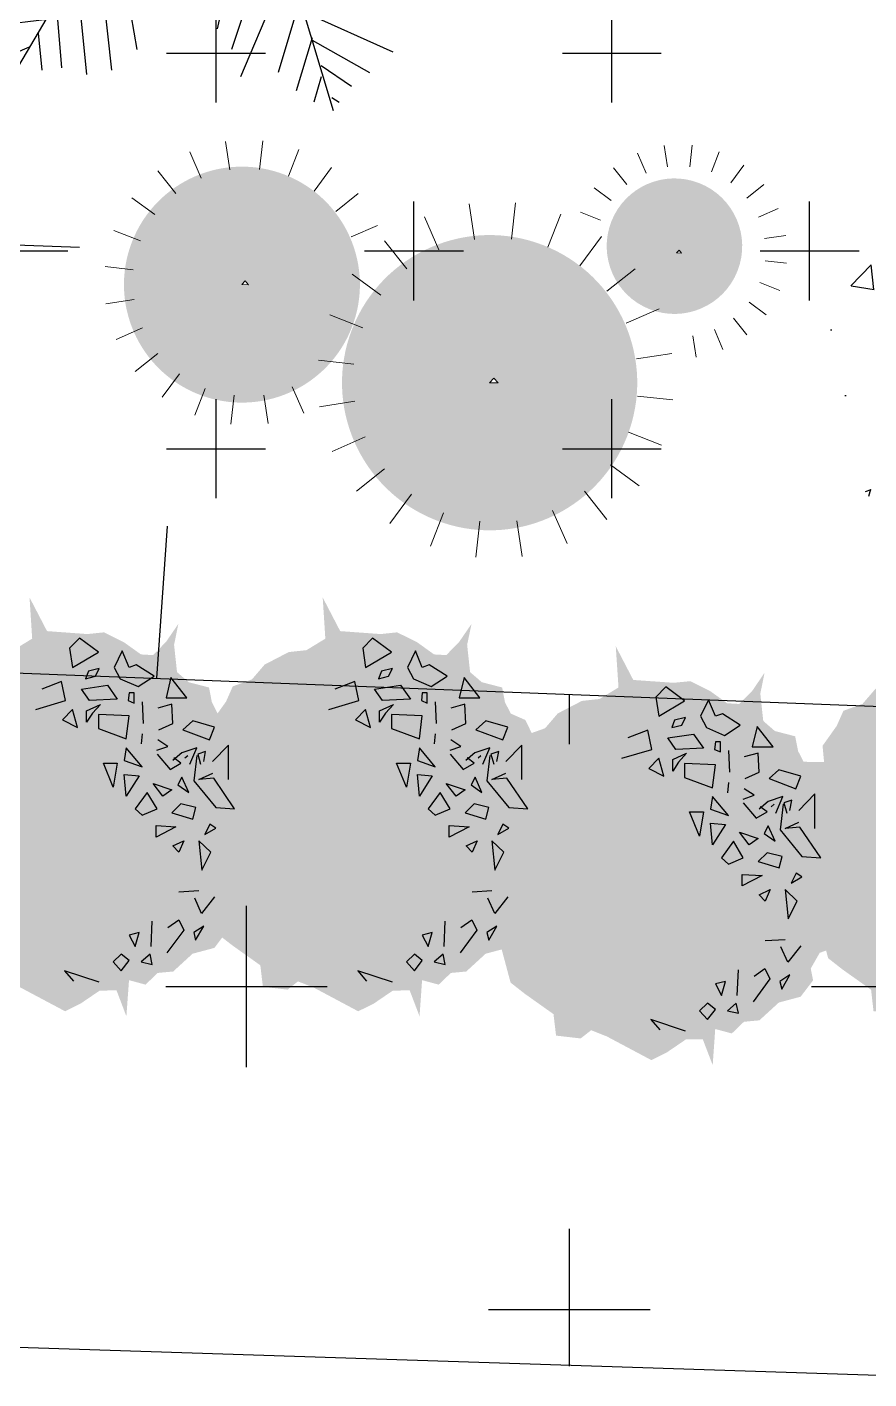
# Model space of a CAD drawing. Header units: millimetres. Extents: x 1933 to 24107, y 1228 to 18074.
# Drawn here: x 13031 to 13859, y 1695 to 3024 of the extents above; entities that cross this region are included whole.
import ezdxf

# ---------------------------------------------------------------- set-up
doc = ezdxf.new("R2010")
doc.units = ezdxf.units.MM
doc.layers.add('marc det', color=74, linetype='Continuous', lineweight=18)
doc.styles.add('ATTR', font='romans.shx', dxfattribs={"width": 0.8, "height": 0.470416})

# ---------------------------------------------------------------- blocks, each defined once
blk = doc.blocks.new('fff')
at = {"color": 93}
for p, q in [((80686.8, 24306.7), (80654.6, 24332.5)), ((80799.9, 23710.9), (80683.3, 24344.1)), ((80698.9, 24286.1), (80727, 24332.5)), ((80702.9, 24234.5), (80610.4, 24296.4)), ((80715, 24193.2), (80771.3, 24260.3)), ((80735.1, 24110.7), (80851.8, 24244.8)), ((80719, 24152), (80558.1, 24229.3)), ((80743.1, 24017.9), (80916.2, 24229.3)), ((80743.1, 24023), (80525.9, 24162.3)), ((80767.3, 23894.1), (80896, 24131.3)), ((80759.2, 23925), (80493.7, 24105.5)), ((81099.8, 23810.9), (81333.1, 24110.8)), ((81101.3, 23811.5), (81145.5, 24110.7)), ((81230, 24090.1), (81266.2, 24028.2)), ((81290.4, 24115.9), (81302.4, 24074.6)), ((80980.5, 23775.4), (81057, 24059.1)), ((81044.9, 23790.9), (81105.3, 24069.4)), ((81189.8, 24074.6), (81213.9, 23961.1)), ((80260.3, 23945.6), (80252.3, 24033.3)), ((80316.6, 24028.2), (80328.7, 23883.7)), ((81153.6, 24054), (81161.6, 23894.1)), ((81286.3, 24043.6), (81366.8, 24054)), ((80373, 24002.4), (80413.2, 23796.1)), ((80405.2, 24023), (80529.9, 23754.8)), ((80787.4, 23785.7), (80900.1, 24007.5)), ((80912.1, 23749.6), (80996.6, 24002.4)), ((81250.1, 23997.2), (81342.7, 23986.9)), ((80450.1, 23760.9), (80216.8, 23994.2)), ((80638.5, 23734.2), (80457.5, 23992.1)), ((80529.9, 23976.6), (80767.3, 23863.1)), ((80843.7, 23729), (80924.2, 23981.7)), ((80272.4, 23930.2), (80179.8, 23914.7)), ((81201.8, 23930.2), (81334.6, 23909.5)), ((81169.6, 23894.1), (81342.7, 23832.2)), ((80348.8, 23863.1), (80187.9, 23832.2)), ((80570.1, 23863.1), (80787.4, 23765.1)), ((81129.4, 23847.6), (81334.6, 23780.6)), ((80799.9, 23710.9), (81099.8, 23810.9)), ((81069.1, 23796.1), (81318.5, 23729)), ((80429.3, 23780.6), (80220.1, 23770.3)), ((80799.9, 23710.9), (80450.1, 23760.9)), ((81000.7, 23775.4), (81189.8, 23672.3)), ((80485.6, 23749.6), (80268.4, 23646.5)), ((80562.1, 23744.5), (80377, 23620.7)), ((80622.4, 23734.2), (80465.5, 23605.2)), ((80727, 23723.8), (80562.1, 23620.7)), ((80871.9, 23729), (81089.2, 23615.5)), ((80924.2, 23749.6), (81141.5, 23646.5)), ((80799.9, 23710.9), (80550, 23494.4)), ((80799.9, 23710.9), (80999.9, 23461)), ((80747.2, 23672.3), (80759.2, 23548.5)), ((80827.6, 23677.4), (80783.4, 23486.6)), ((80819.6, 23682.6), (81069.1, 23605.2)), ((80727, 23646.5), (80578.2, 23600)), ((80855.8, 23641.3), (80823.6, 23424.7)), ((80694.9, 23615.5), (80731.1, 23450.4)), ((80884, 23610.4), (81157.6, 23548.5)), ((80650.6, 23584.6), (80702.9, 23347.3)), ((80900.1, 23584.6), (80839.7, 23311.2)), ((80606.3, 23543.3), (80324.7, 23502)), ((80630.5, 23569.1), (80465.5, 23569.1)), ((80610.4, 23543.3), (80658.7, 23264.7)), ((80936.3, 23543.3), (81209.9, 23502)), ((80956.4, 23522.7), (80871.9, 23264.7)), ((80550, 23494.4), (80383.4, 23211.1)), ((80570.1, 23507.2), (80602.3, 23218.3)), ((80980.5, 23491.7), (81201.8, 23455.6)), ((80529.9, 23471.1), (80328.7, 23465.9)), ((81000.7, 23460.8), (80892, 23202.8)), ((80999.9, 23461), (81099.8, 23127.8)), ((81004.7, 23460.8), (81250.1, 23388.5)), ((80501.7, 23419.5), (80352.8, 23424.7)), ((80521.8, 23445.3), (80546, 23208)), ((81012.7, 23429.8), (81230, 23342.1)), ((80485.6, 23388.5), (80324.7, 23362.8)), ((80477.6, 23367.9), (80489.7, 23223.5)), ((81024.8, 23373.1), (80976.5, 23213.2)), ((80457.5, 23331.8), (80328.7, 23316.3)), ((81036.9, 23347.3), (81234, 23259.6)), ((80437.3, 23300.9), (80445.4, 23218.3)), ((80417.2, 23269.9), (80344.8, 23239)), ((81053, 23290.5), (81016.7, 23171.9)), ((81053, 23285.4), (81181.7, 23213.2)), ((81073.1, 23228.6), (81141.5, 23182.2)), ((81073.1, 23202.8), (81057, 23146.1)), ((81097.2, 23156.4), (81113.3, 23146.1))]:
    blk.add_line(p, q, dxfattribs=at)
at = {"color": 93, "style": 'ATTR', "width": 0.8, "flags": 9}
blk.add_attdef('ESTCODE', (80799.9, 23710.9), '', height=0.00304, dxfattribs=at)
blk = doc.blocks.new('Tree Clump 1')
for p, q in [((35.416, 90.295), (33.513, 97.397)), ((42.83, 98.624), (42.83, 91.424)), ((50.244, 90.295), (52.148, 97.397)), ((28.462, 87.511), (24.83, 93.801)), ((57.198, 87.511), (60.83, 93.801)), ((22.519, 82.936), (17.374, 88.08)), ((63.142, 82.936), (68.286, 88.08)), ((17.938, 76.995), (11.653, 80.624)), ((67.722, 76.995), (74.007, 80.624)), ((14.976, 70.088), (8.057, 71.942)), ((70.684, 70.088), (77.603, 71.942)), ((0.83, 59.624), (0.83, 47.624)), ((6.83, 62.624), (14.03, 62.624)), ((78.83, 62.624), (71.63, 62.624)), ((-11.528, 45.743), (-14.699, 57.58)), ((13.188, 45.743), (16.359, 57.58)), ((70.684, 55.161), (77.603, 53.307)), ((-23.117, 41.102), (-29.17, 51.586)), ((24.777, 41.102), (30.83, 51.586)), ((-99.056, 36.519), (-101.593, 45.989)), ((-89.17, 47.624), (-89.17, 38.024)), ((-79.284, 36.519), (-76.746, 45.989)), ((67.722, 48.253), (74.007, 44.624)), ((-108.328, 32.806), (-113.17, 41.193)), ((-70.012, 32.806), (-65.17, 41.193)), ((-33.023, 33.477), (-41.596, 42.051)), ((34.683, 33.477), (43.256, 42.051)), ((63.142, 42.313), (68.286, 37.168)), ((57.198, 37.738), (60.83, 31.447)), ((-116.252, 26.706), (-123.111, 33.565)), ((-62.088, 26.706), (-55.229, 33.565)), ((-40.656, 23.576), (-51.132, 29.624)), ((42.316, 23.576), (52.792, 29.624)), ((-122.359, 18.786), (-130.739, 23.624)), ((-45.593, 12.063), (-57.125, 15.153)), ((47.253, 12.063), (58.785, 15.153)), ((-126.309, 9.575), (-135.534, 12.047)), ((-137.17, -0.376), (-127.57, -0.376)), ((-59.17, -0.376), (-47.17, -0.376)), ((60.83, -0.376), (48.83, -0.376)), ((-126.309, -10.327), (-135.534, -12.799)), ((-45.593, -12.815), (-57.125, -15.905)), ((47.253, -12.815), (58.785, -15.905)), ((-122.359, -19.538), (-130.739, -24.376)), ((-40.656, -24.328), (-51.132, -30.376)), ((42.316, -24.328), (52.792, -30.376)), ((-116.252, -27.458), (-123.111, -34.317)), ((-62.088, -27.458), (-55.229, -34.317)), ((-108.328, -33.558), (-113.17, -41.945)), ((-70.012, -33.558), (-65.17, -41.945)), ((-33.023, -34.229), (-41.596, -42.802)), ((34.683, -34.229), (43.256, -42.802)), ((-99.056, -37.271), (-101.593, -46.74)), ((-89.17, -48.376), (-89.17, -38.776)), ((-79.284, -37.271), (-76.746, -46.74)), ((-23.117, -41.854), (-29.17, -52.337)), ((24.777, -41.854), (30.83, -52.337)), ((-11.528, -46.495), (-14.699, -58.331)), ((0.83, -60.376), (0.83, -48.376)), ((13.188, -46.495), (16.359, -58.331))]:
    blk.add_line(p, q)
for points in [[(42.332, 62.85), (41.874, 61.676), (43.476, 62.263)], [(0, 0), (-0.763, -1.956), (1.907, -0.978)], [(-89.834, -0.075), (-90.444, -1.64), (-88.309, -0.857)]]:
    blk.add_lwpolyline(points, close=True)
at = {"style": 'ATTR', "width": 0.8, "flags": 9}
blk.add_attdef('ESTCODE', (0, 0), '', height=0.000432, dxfattribs=at)

msp = doc.modelspace()

# ---------------------------------------------------------------- hatches: boundary and pattern name
at = {"lineweight": 25}
h = msp.add_hatch(dxfattribs=at)
h.set_pattern_fill('AR-CONC', color=6, style=0)
h.set_pattern_definition([(50, (-77532.79, -10397.04), (182.18467, -15.93909), [19.05, -209.55]), (355, (-77532.79, -10397.04), (-35.24283, 191.05664), [15.24, -167.64]), (100.451, (-77517.6, -10398.37), (146.9425, 175.1167), [16.19, -178.09]), (46.1842, (-77532.79, -10346.24), (271.07904, -42.04233), [28.575, -314.325]), (96.6356, (-77510.2, -10349.74), (237.4042, 247.42556), [24.285, -267.135]), (351.184, (-77532.8, -10346.24), (237.4046, 247.4251), [22.86, -251.46]), (21, (-77507.39, -10358.94), (151.61488, -102.26552), [19.05, -209.55]), (326, (-77507.39, -10358.94), (61.80203, 184.18797), [15.24, -167.64]), (71.4514, (-77494.75, -10367.46), (213.4165, 81.92286), [16.19, -178.09]), (37.5, (-77532.79, -10397.04), (3.088603, 84.55504), [0, -165.608, 0, -170.18, 0, -168.275]), (7.5, (-77532.79, -10397.04), (66.81966, 100.180575), [0, -97.028, 0, -161.798, 0, -64.135]), (327.5, (-77589.43, -10397.04), (135.590595, -5.728744), [0, -63.5, 0, -198.12, 0, -262.89]), (317.5, (-77614.83, -10397.04), (148.12918, 25.42649), [0, -82.55, 0, -131.572, 0, -186.69])])
edge = h.paths.add_edge_path()
edge.add_arc((14023.8, 2688.9), 207.5, 0, 360)
h = msp.add_hatch()
h.set_pattern_fill('CROSS', color=92, scale=50, style=0)
h.set_pattern_definition([(0, (-364657.85, -207469.06), (317.5, 317.5), [158.75, -476.25]), (90, (-364578.47, -207548.43), (-317.5, 317.5), [158.75, -476.25])])
h.paths.add_polyline_path([(13931.5, 1697.3, 0.355067), (14810.5, 2320.2), (6411.1, 2645.5), (6404.5, 2306.3, 0.425509), (6830.8, 1927.7), (8019, 1872)])
at = {"layer": 'marc det'}
h = msp.add_hatch(color=93, dxfattribs=at)
edge = h.paths.add_edge_path()
edge.add_ellipse((13667.6, 2809), major_axis=(-47.1, 47.1), ratio=1, start_angle=23.5893, end_angle=203.5893)
edge.add_ellipse((13667.6, 2809), major_axis=(47.1, 47.1), ratio=1, start_angle=293.5893, end_angle=473.5893)
h.paths.add_polyline_path([(13672.2, 2805), (13674.7, 2802.2), (13669.7, 2802.3)], flags=16)
edge = h.paths.add_edge_path()
edge.add_ellipse((13485.9, 2674.8), major_axis=(-102.6, 102.6), ratio=1, start_angle=23.5893, end_angle=203.5893)
edge.add_ellipse((13485.9, 2674.8), major_axis=(102.6, 102.6), ratio=1, start_angle=293.5893, end_angle=473.5893)
h.paths.add_polyline_path([(13494.2, 2674.6), (13485.9, 2674.8), (13490, 2679.3)], flags=16)
edge = h.paths.add_edge_path()
edge.add_ellipse((13242.4, 2771.2), major_axis=(82, 82), ratio=1, start_angle=113.5893, end_angle=293.5893)
edge.add_ellipse((13242.4, 2771.2), major_axis=(-82, 82), ratio=1, start_angle=203.5893, end_angle=383.5893)
h.paths.add_polyline_path([(13245.7, 2774.8), (13249, 2771.1), (13242.4, 2771.2)], flags=16)
for points in [[(12921.3, 2166.3), (12930.2, 2133.1), (12944.2, 2122.1), (12972.4, 2102.1), (12974.8, 2081), (12999.1, 2078.2), (13009.4, 2086.3), (13024.8, 2080.2), (13068.6, 2056.9), (13083.7, 2064.4), (13102.5, 2077.2), (13119.1, 2077.5), (13128.8, 2052), (13131.4, 2087.5), (13147.6, 2083.1), (13159.6, 2094.6), (13174.8, 2096), (13193.9, 2113.5), (13215.3, 2119.2), (13227.5, 2135.3), (13225.2, 2147), (13234.1, 2162.4), (13254, 2169.4), (13279.2, 2174.4), (13260.3, 2179.8), (13245.1, 2196.6), (13251.7, 2217.6), (13260.8, 2231.6), (13255.1, 2248.7), (13255, 2266.9), (13268.1, 2278.7), (13253, 2283.3), (13242.1, 2302.4), (13242.9, 2322.4), (13232.9, 2343.2), (13218.6, 2349.5), (13212.9, 2360.6), (13210, 2375.2), (13190, 2380.4), (13178.6, 2390.3), (13175.7, 2417.1), (13179.9, 2437.7), (13167.9, 2420.2), (13155.1, 2407), (13143.1, 2407.7), (13126.5, 2419.6), (13106.8, 2429.4), (13090.5, 2427.7), (13050.8, 2430.6), (13033.6, 2463.7), (13036.2, 2423.2), (13017.7, 2411.9), (13000.3, 2410), (12976.6, 2397.7), (12964, 2383.1), (12945.2, 2376.3), (12938.7, 2361.4), (12924.7, 2341.9), (12926.3, 2325.8), (12899.3, 2326.2), (12920.5, 2309.1), (12903.9, 2302.8), (12899.6, 2294.4), (12893.7, 2274), (12898.5, 2269.8), (12901.2, 2232.3), (12894.9, 2222), (12902.1, 2203.6), (12900.1, 2189.5), (12881.6, 2175.2), (12860.4, 2161.9), (12880.7, 2167.4), (12909.3, 2173.1)], [(13209.4, 2166.3), (13218.3, 2133.1), (13232.4, 2122.1), (13260.5, 2102.1), (13263, 2081), (13287.3, 2078.2), (13297.5, 2086.3), (13313, 2080.2), (13356.7, 2056.9), (13371.9, 2064.4), (13390.7, 2077.2), (13407.3, 2077.5), (13417, 2052), (13419.5, 2087.5), (13435.8, 2083.1), (13447.8, 2094.6), (13462.9, 2096), (13482, 2113.5), (13503.4, 2119.2), (13515.7, 2135.3), (13513.4, 2147), (13522.2, 2162.4), (13542.2, 2169.4), (13567.3, 2174.4), (13548.5, 2179.8), (13533.3, 2196.6), (13539.8, 2217.6), (13549, 2231.6), (13543.2, 2248.7), (13543.2, 2266.9), (13556.3, 2278.7), (13541.2, 2283.3), (13530.3, 2302.4), (13531.1, 2322.4), (13521.1, 2343.2), (13506.8, 2349.5), (13501, 2360.6), (13498.2, 2375.2), (13478.2, 2380.4), (13466.7, 2390.3), (13463.8, 2417.1), (13468.1, 2437.7), (13456.1, 2420.2), (13443.3, 2407), (13431.3, 2407.7), (13414.7, 2419.6), (13395, 2429.4), (13378.7, 2427.7), (13339, 2430.6), (13321.8, 2463.7), (13324.4, 2423.2), (13305.9, 2411.9), (13288.4, 2410), (13264.7, 2397.7), (13252.2, 2383.1), (13233.4, 2376.3), (13226.8, 2361.4), (13212.9, 2341.9), (13214.4, 2325.8), (13187.5, 2326.2), (13208.6, 2309.1), (13192.1, 2302.8), (13187.8, 2294.4), (13181.8, 2274), (13186.7, 2269.8), (13189.3, 2232.3), (13183.1, 2222), (13190.2, 2203.6), (13188.3, 2189.5), (13169.7, 2175.2), (13148.6, 2161.9), (13168.9, 2167.4), (13197.4, 2173.1)], [(13809.8, 2142.3), (13818.7, 2109.1), (13832.7, 2098.1), (13860.9, 2078.1), (13863.3, 2057), (13887.6, 2054.2), (13897.9, 2062.3), (13913.3, 2056.2), (13957.1, 2032.9), (13972.2, 2040.4), (13991, 2053.2), (14007.6, 2053.5), (14017.3, 2028), (14019.8, 2063.5), (14036.1, 2059.1), (14048.1, 2070.6), (14063.2, 2072), (14082.4, 2089.5), (14103.8, 2095.2), (14116, 2111.3), (14113.7, 2123), (14122.6, 2138.4), (14142.5, 2145.4), (14167.7, 2150.4), (14148.8, 2155.8), (14133.6, 2172.6), (14140.2, 2193.6), (14149.3, 2207.6), (14143.5, 2224.7), (14143.5, 2243), (14156.6, 2254.7), (14141.5, 2259.3), (14130.6, 2278.4), (14131.4, 2298.4), (14121.4, 2319.2), (14107.1, 2325.5), (14101.4, 2336.6), (14098.5, 2351.2), (14078.5, 2356.4), (14067, 2366.3), (14064.1, 2393.1), (14068.4, 2413.7), (14056.4, 2396.2), (14043.6, 2383), (14031.6, 2383.7), (14015, 2395.6), (13995.3, 2405.4), (13979, 2403.8), (13939.3, 2406.6), (13922.1, 2439.7), (13924.7, 2399.2), (13906.2, 2387.9), (13888.8, 2386), (13865.1, 2373.7), (13852.5, 2359.1), (13833.7, 2352.3), (13827.1, 2337.4), (13813.2, 2317.9), (13814.7, 2301.8), (13787.8, 2302.3), (13809, 2285.1), (13792.4, 2278.8), (13788.1, 2270.4), (13782.2, 2250), (13787, 2245.8), (13789.7, 2208.3), (13783.4, 2198), (13790.6, 2179.6), (13788.6, 2165.5), (13770, 2151.2), (13748.9, 2137.9), (13769.2, 2143.5), (13797.8, 2149.1)], [(13497.6, 2118.3), (13506.5, 2085.1), (13520.5, 2074.1), (13548.7, 2054.1), (13551.2, 2033), (13575.4, 2030.2), (13585.7, 2038.3), (13601.1, 2032.2), (13644.9, 2008.9), (13660, 2016.4), (13678.8, 2029.2), (13695.4, 2029.5), (13705.2, 2004), (13707.7, 2039.5), (13724, 2035.1), (13735.9, 2046.6), (13751.1, 2048), (13770.2, 2065.5), (13791.6, 2071.2), (13803.9, 2087.3), (13801.6, 2099), (13810.4, 2114.4), (13830.4, 2121.4), (13855.5, 2126.4), (13836.6, 2131.8), (13821.5, 2148.6), (13828, 2169.6), (13837.1, 2183.6), (13831.4, 2200.7), (13831.3, 2219), (13844.5, 2230.7), (13829.3, 2235.3), (13818.4, 2254.4), (13819.3, 2274.4), (13809.2, 2295.2), (13794.9, 2301.5), (13789.2, 2312.6), (13786.3, 2327.2), (13766.3, 2332.4), (13754.9, 2342.3), (13752, 2369.1), (13756.2, 2389.7), (13744.3, 2372.2), (13731.4, 2359), (13719.4, 2359.7), (13702.8, 2371.6), (13683.1, 2381.4), (13666.8, 2379.8), (13627.1, 2382.6), (13609.9, 2415.7), (13612.6, 2375.2), (13594, 2363.9), (13576.6, 2362), (13552.9, 2349.7), (13540.4, 2335.1), (13521.5, 2328.4), (13515, 2313.4), (13501, 2293.9), (13502.6, 2277.8), (13475.6, 2278.3), (13496.8, 2261.1), (13480.2, 2254.8), (13476, 2246.4), (13470, 2226), (13474.9, 2221.8), (13477.5, 2184.3), (13471.2, 2174), (13478.4, 2155.6), (13476.4, 2141.5), (13457.9, 2127.2), (13436.8, 2113.9), (13457, 2119.5), (13485.6, 2125.1)]]:
    msp.add_hatch(color=102, dxfattribs=at).paths.add_polyline_path(points)

# ---------------------------------------------------------------- linework, layer by layer
at = {"color": 82}
for p, q in [((13217.1, 2950.2), (13217.1, 3047.4)), ((13606, 2950.2), (13606, 3047.4)), ((13168.4, 2998.8), (13265.7, 2998.8)), ((13557.4, 2998.8), (13654.6, 2998.8)), ((13411.5, 2755.7), (13411.5, 2852.9)), ((13800.5, 2755.7), (13800.5, 2852.9)), ((12974, 2804.3), (13071.2, 2804.3)), ((13362.9, 2804.3), (13460.1, 2804.3)), ((13751.8, 2804.3), (13849.1, 2804.3)), ((13217.1, 2561.2), (13217.1, 2658.5)), ((13606, 2561.2), (13606, 2658.5)), ((13168.4, 2609.9), (13265.7, 2609.9)), ((13557.4, 2609.9), (13654.6, 2609.9))]:
    msp.add_line(p, q, dxfattribs=at)
at = {"color": 85, "linetype": 'Continuous', "lineweight": 30}
msp.add_line((12833.9, 2816.7), (13082.6, 2808.1), dxfattribs=at)
for p, q in [((6410.6, 2645.5), (14810.5, 2320.2)), ((13158.6, 2384.2), (13169.3, 2533.9)), ((6830.8, 1927.7), (13931.5, 1697.3))]:
    msp.add_line(p, q)
at = {"color": 96}
for p, q in [((13082.7, 2423.8), (13072.9, 2413.7)), ((13101.3, 2410), (13082.7, 2423.8)), ((13370.9, 2423.8), (13361.1, 2413.7)), ((13389.4, 2410), (13370.9, 2423.8)), ((13072.9, 2413.7), (13075.9, 2394.9)), ((13075.9, 2394.9), (13101.3, 2410)), ((13124.7, 2411.2), (13116.9, 2394.9)), ((13131.6, 2394.9), (13124.7, 2411.2)), ((13361.1, 2413.7), (13364, 2394.9)), ((13364, 2394.9), (13389.4, 2410)), ((13412.9, 2411.2), (13405.1, 2394.9)), ((13419.7, 2394.9), (13412.9, 2411.2)), ((13102.2, 2393.7), (13091.5, 2391.2)), ((13098.3, 2386.2), (13102.2, 2393.7)), ((13116.9, 2394.9), (13122.8, 2383.7)), ((13138.4, 2397.4), (13131.6, 2394.9)), ((13156, 2386.2), (13138.4, 2397.4)), ((13390.4, 2393.7), (13379.7, 2391.2)), ((13386.5, 2386.2), (13390.4, 2393.7)), ((13405.1, 2394.9), (13410.9, 2383.7)), ((13426.6, 2397.4), (13419.7, 2394.9)), ((13444.2, 2386.2), (13426.6, 2397.4)), ((13065.1, 2381.1), (13045.6, 2373.6)), ((13069, 2362.3), (13065.1, 2381.1)), ((13091.5, 2391.2), (13088.6, 2383.7)), ((13088.6, 2383.7), (13098.3, 2386.2)), ((13122.8, 2383.7), (13140.4, 2376.1)), ((13140.4, 2376.1), (13156, 2386.2)), ((13172.6, 2384.9), (13167.8, 2364.9)), ((13188.3, 2364.9), (13172.6, 2384.9)), ((13353.3, 2381.1), (13333.7, 2373.6)), ((13357.2, 2362.3), (13353.3, 2381.1)), ((13379.7, 2391.2), (13376.7, 2383.7)), ((13376.7, 2383.7), (13386.5, 2386.2)), ((13410.9, 2383.7), (13428.5, 2376.1)), ((13428.5, 2376.1), (13444.2, 2386.2)), ((13460.8, 2384.9), (13455.9, 2364.9)), ((13476.4, 2364.9), (13460.8, 2384.9)), ((13084.7, 2373.6), (13110.1, 2377.4)), ((13092.5, 2362.3), (13084.7, 2373.6)), ((13110.1, 2377.4), (13119.8, 2363.6)), ((13131.6, 2369.9), (13130.6, 2362.3)), ((13136.5, 2369.9), (13131.6, 2369.9)), ((13136.5, 2359.8), (13136.5, 2369.9)), ((13372.8, 2373.6), (13398.2, 2377.4)), ((13380.6, 2362.3), (13372.8, 2373.6)), ((13398.2, 2377.4), (13408, 2363.6)), ((13419.7, 2369.9), (13418.8, 2362.3)), ((13424.6, 2369.9), (13419.7, 2369.9)), ((13424.6, 2359.8), (13424.6, 2369.9)), ((13659, 2375.8), (13649.2, 2365.7)), ((13649.2, 2365.7), (13652.2, 2346.9)), ((13677.6, 2362), (13659, 2375.8)), ((13039.7, 2353.6), (13069, 2362.3)), ((13075.9, 2353.6), (13066.1, 2343.5)), ((13080.8, 2336), (13075.9, 2353.6)), ((13089.5, 2352.3), (13103.2, 2358.6)), ((13089.5, 2341), (13089.5, 2352.3)), ((13119.8, 2363.6), (13092.5, 2362.3)), ((13103.2, 2358.6), (13095.4, 2349.8)), ((13130.6, 2362.3), (13136.5, 2359.8)), ((13144.3, 2361.1), (13145.3, 2339.8)), ((13173.5, 2358.7), (13159.8, 2354.9)), ((13167.8, 2364.9), (13188.3, 2364.9)), ((13174.5, 2339.9), (13173.5, 2358.7)), ((13327.8, 2353.6), (13357.2, 2362.3)), ((13364, 2353.6), (13354.2, 2343.5)), ((13368.9, 2336), (13364, 2353.6)), ((13377.7, 2352.3), (13391.4, 2358.6)), ((13377.7, 2341), (13377.7, 2352.3)), ((13408, 2363.6), (13380.6, 2362.3)), ((13391.4, 2358.6), (13383.6, 2349.8)), ((13418.8, 2362.3), (13424.6, 2359.8)), ((13432.4, 2361.1), (13433.4, 2339.8)), ((13461.6, 2358.7), (13447.9, 2354.9)), ((13455.9, 2364.9), (13476.4, 2364.9)), ((13462.6, 2339.9), (13461.6, 2358.7)), ((13652.2, 2346.9), (13677.6, 2362)), ((13701.1, 2363.2), (13693.2, 2346.9)), ((13707.9, 2346.9), (13701.1, 2363.2)), ((13066.1, 2343.5), (13080.8, 2336)), ((13095.4, 2349.8), (13089.5, 2341)), ((13101.3, 2348.6), (13101.3, 2334.8)), ((13131.6, 2347.3), (13101.3, 2348.6)), ((13128.7, 2324.7), (13131.6, 2347.3)), ((13160.8, 2333.6), (13174.5, 2339.9)), ((13194, 2342.4), (13184.2, 2333.6)), ((13215.5, 2336.1), (13194, 2342.4)), ((13354.2, 2343.5), (13368.9, 2336)), ((13383.6, 2349.8), (13377.7, 2341)), ((13389.4, 2348.6), (13389.4, 2334.8)), ((13419.7, 2347.3), (13389.4, 2348.6)), ((13416.8, 2324.7), (13419.7, 2347.3)), ((13448.9, 2333.6), (13462.6, 2339.9)), ((13482.2, 2342.4), (13472.4, 2333.6)), ((13503.7, 2336.1), (13482.2, 2342.4)), ((13667.8, 2343.2), (13664.9, 2335.7)), ((13678.6, 2345.7), (13667.8, 2343.2)), ((13674.7, 2338.2), (13678.6, 2345.7)), ((13693.2, 2346.9), (13699.1, 2335.7)), ((13714.7, 2349.4), (13707.9, 2346.9)), ((13732.3, 2338.2), (13714.7, 2349.4)), ((13101.3, 2334.8), (13128.7, 2324.7)), ((13144.3, 2329.8), (13143.3, 2319.7)), ((13184.2, 2333.6), (13210.6, 2323.6)), ((13210.6, 2323.6), (13215.5, 2336.1)), ((13389.4, 2334.8), (13416.8, 2324.7)), ((13432.4, 2329.8), (13431.5, 2319.7)), ((13472.4, 2333.6), (13498.8, 2323.6)), ((13498.8, 2323.6), (13503.7, 2336.1)), ((13641.4, 2333.2), (13621.9, 2325.6)), ((13645.3, 2314.4), (13641.4, 2333.2)), ((13661, 2325.6), (13686.4, 2329.4)), ((13668.8, 2314.4), (13661, 2325.6)), ((13664.9, 2335.7), (13674.7, 2338.2)), ((13686.4, 2329.4), (13696.2, 2315.6)), ((13699.1, 2335.7), (13716.7, 2328.1)), ((13716.7, 2328.1), (13732.3, 2338.2)), ((13749, 2336.9), (13744.1, 2316.9)), ((13764.6, 2316.9), (13749, 2336.9)), ((13128.7, 2316), (13126.7, 2303.5)), ((13144.3, 2297.2), (13128.7, 2316)), ((13158.8, 2313.5), (13169.6, 2317.3)), ((13169.6, 2317.3), (13159.8, 2323.6)), ((13197.9, 2316), (13183.3, 2311)), ((13191.1, 2299.8), (13197.9, 2316)), ((13229.2, 2318.5), (13213.6, 2302.3)), ((13229.2, 2284.7), (13229.2, 2318.5)), ((13416.8, 2316), (13414.9, 2303.5)), ((13432.4, 2297.2), (13416.8, 2316)), ((13447, 2313.5), (13457.7, 2317.3)), ((13457.7, 2317.3), (13447.9, 2323.6)), ((13486.1, 2316), (13471.4, 2311)), ((13479.2, 2299.8), (13486.1, 2316)), ((13517.4, 2318.5), (13501.7, 2302.3)), ((13517.4, 2284.7), (13517.4, 2318.5)), ((13616, 2305.6), (13645.3, 2314.4)), ((13696.2, 2315.6), (13668.8, 2314.4)), ((13707.9, 2321.9), (13706.9, 2314.4)), ((13706.9, 2314.4), (13712.8, 2311.8)), ((13712.8, 2321.9), (13707.9, 2321.9)), ((13712.8, 2311.8), (13712.8, 2321.9)), ((13720.6, 2313.1), (13721.6, 2291.8)), ((13744.1, 2316.9), (13764.6, 2316.9)), ((13115.9, 2277.1), (13106.2, 2300.9)), ((13106.2, 2300.9), (13119.8, 2300.9)), ((13119.8, 2300.9), (13115.9, 2277.1)), ((13126.7, 2303.5), (13144.3, 2297.2)), ((13159, 2309.7), (13171.7, 2294.7)), ((13171.7, 2294.7), (13182.4, 2300.9)), ((13183.3, 2311), (13174.5, 2303.5)), ((13182.4, 2300.9), (13175.6, 2306)), ((13186.3, 2306), (13189.3, 2308.5)), ((13198.1, 2308.5), (13195.1, 2283.4)), ((13206.7, 2312.3), (13198.9, 2309.8)), ((13198.9, 2309.8), (13201.8, 2299.8)), ((13204.8, 2302.3), (13206.7, 2312.3)), ((13404.1, 2277.1), (13394.3, 2300.9)), ((13394.3, 2300.9), (13408, 2300.9)), ((13408, 2300.9), (13404.1, 2277.1)), ((13414.9, 2303.5), (13432.4, 2297.2)), ((13447.1, 2309.7), (13459.8, 2294.7)), ((13459.8, 2294.7), (13470.6, 2300.9)), ((13471.4, 2311), (13462.6, 2303.5)), ((13470.6, 2300.9), (13463.7, 2306)), ((13474.5, 2306), (13477.4, 2308.5)), ((13486.2, 2308.5), (13483.3, 2283.4)), ((13494.9, 2312.3), (13487.1, 2309.8)), ((13487.1, 2309.8), (13490, 2299.8)), ((13492.9, 2302.3), (13494.9, 2312.3)), ((13652.2, 2305.6), (13642.4, 2295.6)), ((13657.1, 2288), (13652.2, 2305.6)), ((13665.9, 2304.3), (13679.6, 2310.6)), ((13665.9, 2293), (13665.9, 2304.3)), ((13671.7, 2301.8), (13665.9, 2293)), ((13679.6, 2310.6), (13671.7, 2301.8)), ((13677.6, 2300.6), (13677.6, 2286.8)), ((13707.9, 2299.3), (13677.6, 2300.6)), ((13705, 2276.7), (13707.9, 2299.3)), ((13749.8, 2310.7), (13736.1, 2306.9)), ((13750.8, 2291.9), (13749.8, 2310.7)), ((13126.7, 2289.7), (13141.4, 2288.4)), ((13128.7, 2268.4), (13126.7, 2289.7)), ((13141.4, 2288.4), (13128.7, 2268.4)), ((13183.4, 2287.2), (13179.5, 2279.6)), ((13190.2, 2272.1), (13183.4, 2287.2)), ((13200, 2284.6), (13213.7, 2290.9)), ((13214.7, 2285.9), (13200, 2284.6)), ((13235.2, 2255.8), (13214.7, 2285.9)), ((13414.9, 2289.7), (13429.5, 2288.4)), ((13416.8, 2268.4), (13414.9, 2289.7)), ((13429.5, 2288.4), (13416.8, 2268.4)), ((13471.6, 2287.2), (13467.6, 2279.6)), ((13478.4, 2272.1), (13471.6, 2287.2)), ((13488.2, 2284.6), (13501.9, 2290.9)), ((13502.8, 2285.9), (13488.2, 2284.6)), ((13523.4, 2255.8), (13502.8, 2285.9)), ((13642.4, 2295.6), (13657.1, 2288)), ((13677.6, 2286.8), (13705, 2276.7)), ((13737.1, 2285.6), (13750.8, 2291.9)), ((13770.3, 2294.4), (13760.6, 2285.6)), ((13791.8, 2288.1), (13770.3, 2294.4)), ((13786.9, 2275.6), (13791.8, 2288.1)), ((13164.8, 2268.4), (13155, 2280.9)), ((13155, 2280.9), (13173.6, 2274.6)), ((13173.6, 2274.6), (13164.8, 2268.4)), ((13179.5, 2279.6), (13190.2, 2272.1)), ((13195.1, 2283.4), (13216.6, 2257.1)), ((13453, 2268.4), (13443.2, 2280.9)), ((13443.2, 2280.9), (13461.8, 2274.6)), ((13461.8, 2274.6), (13453, 2268.4)), ((13467.6, 2279.6), (13478.4, 2272.1)), ((13483.3, 2283.4), (13504.8, 2257.1)), ((13720.6, 2281.8), (13719.6, 2271.7)), ((13745.9, 2269.3), (13736.1, 2275.6)), ((13760.6, 2285.6), (13786.9, 2275.6)), ((13149.2, 2272.1), (13137.4, 2255.8)), ((13159, 2255.8), (13149.2, 2272.1)), ((13182.4, 2260.8), (13173.6, 2252.1)), ((13197.1, 2257.1), (13182.4, 2260.8)), ((13437.3, 2272.1), (13425.6, 2255.8)), ((13447.1, 2255.8), (13437.3, 2272.1)), ((13470.6, 2260.8), (13461.8, 2252.1)), ((13485.2, 2257.1), (13470.6, 2260.8)), ((13705, 2268), (13703, 2255.5)), ((13720.6, 2249.2), (13705, 2268)), ((13735.1, 2265.5), (13745.9, 2269.3)), ((13735.3, 2261.7), (13748, 2246.7)), ((13759.6, 2263), (13750.8, 2255.5)), ((13774.2, 2268), (13759.6, 2263)), ((13762.6, 2258), (13765.6, 2260.5)), ((13767.4, 2251.8), (13774.2, 2268)), ((13774.4, 2260.5), (13771.4, 2235.4)), ((13783, 2264.3), (13775.2, 2261.8)), ((13775.2, 2261.8), (13778.1, 2251.8)), ((13781.1, 2254.3), (13783, 2264.3)), ((13805.5, 2270.6), (13789.9, 2254.3)), ((13805.5, 2236.7), (13805.5, 2270.6)), ((13137.4, 2255.8), (13144.3, 2249.6)), ((13144.3, 2249.6), (13159, 2255.8)), ((13173.6, 2252.1), (13194.1, 2245.8)), ((13194.1, 2245.8), (13197.1, 2257.1)), ((13216.6, 2257.1), (13235.2, 2255.8)), ((13425.6, 2255.8), (13432.4, 2249.6)), ((13432.4, 2249.6), (13447.1, 2255.8)), ((13461.8, 2252.1), (13482.3, 2245.8)), ((13482.3, 2245.8), (13485.2, 2257.1)), ((13504.8, 2257.1), (13523.4, 2255.8)), ((13692.3, 2229.1), (13682.5, 2253)), ((13682.5, 2253), (13696.2, 2253)), ((13696.2, 2253), (13692.3, 2229.1)), ((13703, 2255.5), (13720.6, 2249.2)), ((13748, 2246.7), (13758.7, 2253)), ((13758.7, 2253), (13751.9, 2258)), ((13158, 2228.2), (13158, 2239.5)), ((13158, 2239.5), (13177.5, 2238.3)), ((13177.5, 2238.3), (13158, 2228.2)), ((13210.8, 2240.8), (13205.9, 2230.8)), ((13205.9, 2230.8), (13216.6, 2237)), ((13216.6, 2237), (13210.8, 2240.8)), ((13446.1, 2228.2), (13446.1, 2239.5)), ((13446.1, 2239.5), (13465.7, 2238.3)), ((13465.7, 2238.3), (13446.1, 2228.2)), ((13498.9, 2240.8), (13494, 2230.8)), ((13494, 2230.8), (13504.8, 2237)), ((13504.8, 2237), (13498.9, 2240.8)), ((13703, 2241.7), (13717.7, 2240.4)), ((13705, 2220.4), (13703, 2241.7)), ((13717.7, 2240.4), (13705, 2220.4)), ((13741.1, 2220.4), (13731.4, 2232.9)), ((13731.4, 2232.9), (13749.9, 2226.6)), ((13759.7, 2239.2), (13755.8, 2231.6)), ((13766.5, 2224.1), (13759.7, 2239.2)), ((13771.4, 2235.4), (13792.9, 2209.1)), ((13776.3, 2236.7), (13790, 2242.9)), ((13791, 2237.9), (13776.3, 2236.7)), ((13811.5, 2207.8), (13791, 2237.9)), ((13174.6, 2219.5), (13185.3, 2224.5)), ((13180.5, 2213.2), (13174.6, 2219.5)), ((13185.3, 2224.5), (13180.5, 2213.2)), ((13200, 2224.5), (13202.9, 2195.7)), ((13211.7, 2213.2), (13200, 2224.5)), ((13462.8, 2219.5), (13473.5, 2224.5)), ((13468.6, 2213.2), (13462.8, 2219.5)), ((13473.5, 2224.5), (13468.6, 2213.2)), ((13488.2, 2224.5), (13491.1, 2195.7)), ((13499.9, 2213.2), (13488.2, 2224.5)), ((13725.5, 2224.1), (13713.8, 2207.8)), ((13735.3, 2207.8), (13725.5, 2224.1)), ((13749.9, 2226.6), (13741.1, 2220.4)), ((13755.8, 2231.6), (13766.5, 2224.1)), ((13202.9, 2195.7), (13211.7, 2213.2)), ((13491.1, 2195.7), (13499.9, 2213.2)), ((13713.8, 2207.8), (13720.6, 2201.6)), ((13720.6, 2201.6), (13735.3, 2207.8)), ((13758.7, 2212.8), (13749.9, 2204.1)), ((13773.4, 2209.1), (13758.7, 2212.8)), ((13770.5, 2197.8), (13773.4, 2209.1)), ((13792.9, 2209.1), (13811.5, 2207.8)), ((13749.9, 2204.1), (13770.5, 2197.8)), ((13787.1, 2192.8), (13782.2, 2182.8)), ((13792.9, 2189), (13787.1, 2192.8)), ((13734.3, 2180.3), (13734.3, 2191.5)), ((13734.3, 2191.5), (13753.8, 2190.3)), ((13753.8, 2190.3), (13734.3, 2180.3)), ((13782.2, 2182.8), (13792.9, 2189)), ((13180.5, 2174.4), (13200, 2175.6)), ((13202.8, 2153.1), (13196, 2168.2)), ((13215.5, 2169.4), (13202.8, 2153.1)), ((13468.6, 2174.4), (13488.2, 2175.6)), ((13491, 2153.1), (13484.1, 2168.2)), ((13503.7, 2169.4), (13491, 2153.1)), ((13750.9, 2171.5), (13761.7, 2176.5)), ((13756.8, 2165.2), (13750.9, 2171.5)), ((13761.7, 2176.5), (13756.8, 2165.2)), ((13776.3, 2176.5), (13779.3, 2147.7)), ((13788.1, 2165.2), (13776.3, 2176.5)), ((13779.3, 2147.7), (13788.1, 2165.2)), ((13153.1, 2120.5), (13154.1, 2145.5)), ((13169.6, 2139.3), (13180.3, 2146.9)), ((13180.3, 2146.9), (13185.2, 2136.8)), ((13204.8, 2140.6), (13195, 2134.3)), ((13196.9, 2126.8), (13204.8, 2140.6)), ((13441.2, 2120.5), (13442.2, 2145.5)), ((13457.7, 2139.3), (13468.5, 2146.9)), ((13468.5, 2146.9), (13473.4, 2136.8)), ((13492.9, 2140.6), (13483.1, 2134.3)), ((13485.1, 2126.8), (13492.9, 2140.6)), ((13141.4, 2134.3), (13131.6, 2131.7)), ((13131.6, 2131.7), (13137.4, 2120.5)), ((13137.4, 2120.5), (13141.4, 2134.3)), ((13185.2, 2136.8), (13168.6, 2114.3)), ((13195, 2134.3), (13196.9, 2126.8)), ((13429.5, 2134.3), (13419.7, 2131.7)), ((13419.7, 2131.7), (13425.6, 2120.5)), ((13425.6, 2120.5), (13429.5, 2134.3)), ((13473.4, 2136.8), (13456.8, 2114.3)), ((13483.1, 2134.3), (13485.1, 2126.8)), ((13756.8, 2126.4), (13776.3, 2127.6)), ((13779.1, 2105.1), (13772.3, 2120.2)), ((13791.8, 2121.4), (13779.1, 2105.1)), ((13123.8, 2113), (13115.9, 2105.4)), ((13115.9, 2105.4), (13123.8, 2096.7)), ((13131.6, 2106.7), (13123.8, 2113)), ((13123.8, 2096.7), (13131.6, 2106.7)), ((13152.1, 2113), (13143.3, 2105.4)), ((13143.3, 2105.4), (13154.1, 2102.9)), ((13154.1, 2102.9), (13152.1, 2113)), ((13411.9, 2113), (13404.1, 2105.4)), ((13404.1, 2105.4), (13411.9, 2096.7)), ((13419.7, 2106.7), (13411.9, 2113)), ((13411.9, 2096.7), (13419.7, 2106.7)), ((13440.3, 2113), (13431.5, 2105.4)), ((13431.5, 2105.4), (13442.2, 2102.9)), ((13442.2, 2102.9), (13440.3, 2113)), ((13068, 2096.7), (13076.8, 2086.6)), ((13102.2, 2085.4), (13068, 2096.7)), ((13356.2, 2096.7), (13365, 2086.6)), ((13390.4, 2085.4), (13356.2, 2096.7)), ((13729.4, 2072.5), (13730.4, 2097.5)), ((13761.5, 2088.8), (13744.9, 2066.3)), ((13745.9, 2091.3), (13756.6, 2098.9)), ((13756.6, 2098.9), (13761.5, 2088.8)), ((13781.1, 2092.6), (13771.3, 2086.3)), ((13773.3, 2078.8), (13781.1, 2092.6)), ((13717.7, 2086.3), (13707.9, 2083.8)), ((13707.9, 2083.8), (13713.8, 2072.5)), ((13713.8, 2072.5), (13717.7, 2086.3)), ((13771.3, 2086.3), (13773.3, 2078.8)), ((13700.1, 2065), (13692.3, 2057.4)), ((13707.9, 2058.7), (13700.1, 2065)), ((13728.4, 2065), (13719.6, 2057.4)), ((13730.4, 2054.9), (13728.4, 2065)), ((13644.4, 2048.7), (13653.2, 2038.6)), ((13678.6, 2037.4), (13644.4, 2048.7)), ((13692.3, 2057.4), (13700.1, 2048.7)), ((13700.1, 2048.7), (13707.9, 2058.7)), ((13719.6, 2057.4), (13730.4, 2054.9))]:
    msp.add_line(p, q, dxfattribs=at)

# ---------------------------------------------------------------- block references
at = {"color": 92, "xscale": 0.4374999999527063, "yscale": 0.4374999999527063, "zscale": 0.4374999999527063}
msp.add_blockref('fff', (-22149.2, -7175.9), dxfattribs=at)
at = {"layer": 'marc det', "color": 3, "xscale": 2.920772651206308, "yscale": 2.920772651206308, "zscale": 2.920772652073434, "rotation": 338.5893274531307}
msp.add_blockref('Tree Clump 1', (13490, 2679.3), dxfattribs=at)

doc.saveas('drawing.dxf')
